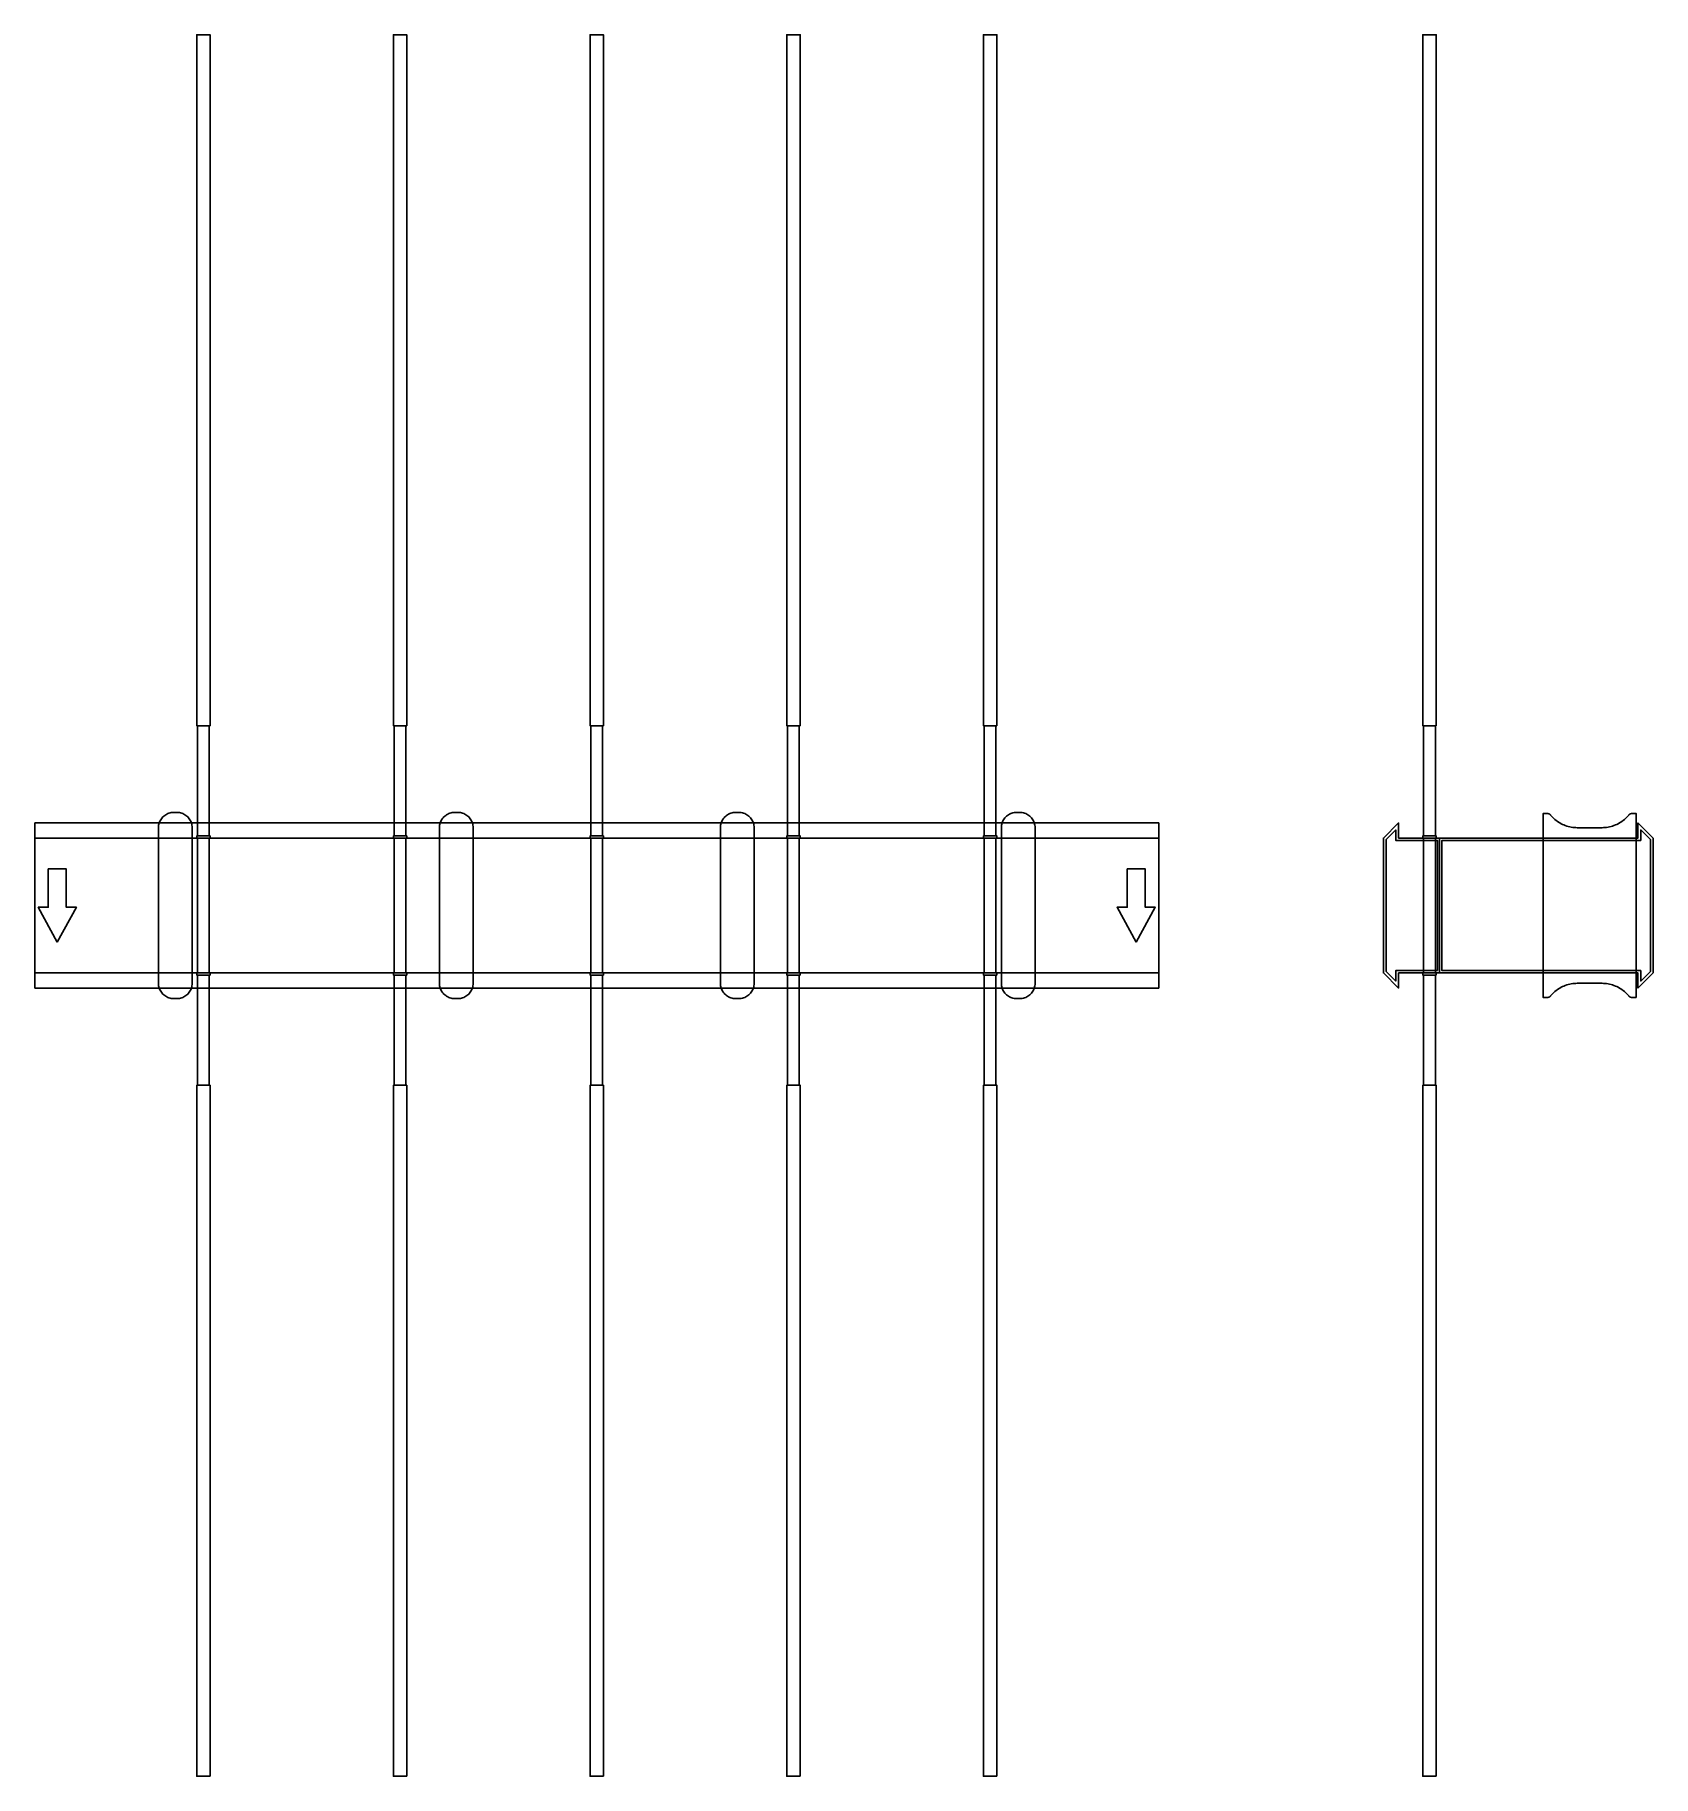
# Model space of a CAD drawing. Extents: x 0 to 1440, y -775 to 775.
import ezdxf

# ---------------------------------------------------------------- set-up
doc = ezdxf.new("R2010")
doc.units = 0
doc.layers.add('Halfen', color=7, linetype='CONTINUOUS')

msp = doc.modelspace()

# ---------------------------------------------------------------- linework, layer by layer
at = {"layer": 'Halfen', "color": 7}
for points in [[(156, 160), (156, 775), (144, 775), (144, 160)], [(331, 160), (331, 775), (319, 775), (319, 160)], [(506, 160), (506, 775), (494, 775), (494, 160)], [(681, 160), (681, 775), (669, 775), (669, 160)], [(856, 160), (856, 775), (844, 775), (844, 160)], [(1247, 160), (1247, 775), (1235, 775), (1235, 160)], [(155.25, 62), (155.25, 160), (144.75, 160), (144.75, 62)], [(330.25, 62), (330.25, 160), (319.75, 160), (319.75, 62)], [(505.25, 62), (505.25, 160), (494.75, 160), (494.75, 62)], [(680.25, 62), (680.25, 160), (669.75, 160), (669.75, 62)], [(855.25, 62), (855.25, 160), (844.75, 160), (844.75, 62)], [(1246.25, 62), (1246.25, 160), (1235.75, 160), (1235.75, 62)], [(140, -69.3), (140, -56.8), (140, 69.3), (139.958, 70.359), (139.834, 71.412), (139.627, 72.452), (139.339, 73.472), (138.972, 74.466), (138.529, 75.429), (138.011, 76.354), (137.422, 77.235), (136.765, 78.068), (136.046, 78.846), (135.268, 79.565), (134.435, 80.222), (133.554, 80.811), (132.629, 81.329), (131.666, 81.772), (130.672, 82.139), (129.652, 82.427), (128.612, 82.634), (127.559, 82.758), (126.5, 82.8), (123.5, 82.8), (122.441, 82.758), (121.388, 82.634), (120.348, 82.427), (119.328, 82.139), (118.334, 81.772), (117.371, 81.329), (116.446, 80.811), (115.565, 80.222), (114.732, 79.565), (113.954, 78.846), (113.235, 78.068), (112.578, 77.235), (111.989, 76.354), (111.471, 75.429), (111.028, 74.466), (110.661, 73.472), (110.373, 72.452), (110.166, 71.412), (110.042, 70.359), (110, 69.3), (110, -56.8), (110, -69.3), (110.042, -70.359), (110.166, -71.412), (110.373, -72.452), (110.661, -73.472), (111.028, -74.466), (111.471, -75.429), (111.989, -76.354), (112.578, -77.235), (113.235, -78.068), (113.954, -78.846), (114.732, -79.565), (115.565, -80.222), (116.446, -80.811), (117.371, -81.329), (118.334, -81.772), (119.328, -82.139), (120.348, -82.427), (121.388, -82.634), (122.441, -82.758), (123.5, -82.8), (126.5, -82.8), (127.559, -82.758), (128.612, -82.634), (129.652, -82.427), (130.672, -82.139), (131.666, -81.772), (132.629, -81.329), (133.554, -80.811), (134.435, -80.222), (135.268, -79.565), (136.046, -78.846), (136.765, -78.068), (137.422, -77.235), (138.011, -76.354), (138.529, -75.429), (138.972, -74.466), (139.339, -73.472), (139.627, -72.452), (139.834, -71.412), (139.958, -70.359), (140, -69.3)], [(390, -69.3), (390, -56.8), (390, 69.3), (389.958, 70.359), (389.834, 71.412), (389.627, 72.452), (389.339, 73.472), (388.972, 74.466), (388.529, 75.429), (388.011, 76.354), (387.422, 77.235), (386.765, 78.068), (386.046, 78.846), (385.268, 79.565), (384.435, 80.222), (383.554, 80.811), (382.629, 81.329), (381.666, 81.772), (380.672, 82.139), (379.652, 82.427), (378.612, 82.634), (377.559, 82.758), (376.5, 82.8), (373.5, 82.8), (372.441, 82.758), (371.388, 82.634), (370.348, 82.427), (369.328, 82.139), (368.334, 81.772), (367.371, 81.329), (366.446, 80.811), (365.565, 80.222), (364.732, 79.565), (363.954, 78.846), (363.235, 78.068), (362.578, 77.235), (361.989, 76.354), (361.471, 75.429), (361.028, 74.466), (360.661, 73.472), (360.373, 72.452), (360.166, 71.412), (360.042, 70.359), (360, 69.3), (360, -56.8), (360, -69.3), (360.042, -70.359), (360.166, -71.412), (360.373, -72.452), (360.661, -73.472), (361.028, -74.466), (361.471, -75.429), (361.989, -76.354), (362.578, -77.235), (363.235, -78.068), (363.954, -78.846), (364.732, -79.565), (365.565, -80.222), (366.446, -80.811), (367.371, -81.329), (368.334, -81.772), (369.328, -82.139), (370.348, -82.427), (371.388, -82.634), (372.441, -82.758), (373.5, -82.8), (376.5, -82.8), (377.559, -82.758), (378.612, -82.634), (379.652, -82.427), (380.672, -82.139), (381.666, -81.772), (382.629, -81.329), (383.554, -80.811), (384.435, -80.222), (385.268, -79.565), (386.046, -78.846), (386.765, -78.068), (387.422, -77.235), (388.011, -76.354), (388.529, -75.429), (388.972, -74.466), (389.339, -73.472), (389.627, -72.452), (389.834, -71.412), (389.958, -70.359), (390, -69.3)], [(640, -69.3), (640, -56.8), (640, 69.3), (639.958, 70.359), (639.834, 71.412), (639.627, 72.452), (639.339, 73.472), (638.972, 74.466), (638.529, 75.429), (638.011, 76.354), (637.422, 77.235), (636.765, 78.068), (636.046, 78.846), (635.268, 79.565), (634.435, 80.222), (633.554, 80.811), (632.629, 81.329), (631.666, 81.772), (630.672, 82.139), (629.652, 82.427), (628.612, 82.634), (627.559, 82.758), (626.5, 82.8), (623.5, 82.8), (622.441, 82.758), (621.388, 82.634), (620.348, 82.427), (619.328, 82.139), (618.334, 81.772), (617.371, 81.329), (616.446, 80.811), (615.565, 80.222), (614.732, 79.565), (613.954, 78.846), (613.235, 78.068), (612.578, 77.235), (611.989, 76.354), (611.471, 75.429), (611.028, 74.466), (610.661, 73.472), (610.373, 72.452), (610.166, 71.412), (610.042, 70.359), (610, 69.3), (610, -56.8), (610, -69.3), (610.042, -70.359), (610.166, -71.412), (610.373, -72.452), (610.661, -73.472), (611.028, -74.466), (611.471, -75.429), (611.989, -76.354), (612.578, -77.235), (613.235, -78.068), (613.954, -78.846), (614.732, -79.565), (615.565, -80.222), (616.446, -80.811), (617.371, -81.329), (618.334, -81.772), (619.328, -82.139), (620.348, -82.427), (621.388, -82.634), (622.441, -82.758), (623.5, -82.8), (626.5, -82.8), (627.559, -82.758), (628.612, -82.634), (629.652, -82.427), (630.672, -82.139), (631.666, -81.772), (632.629, -81.329), (633.554, -80.811), (634.435, -80.222), (635.268, -79.565), (636.046, -78.846), (636.765, -78.068), (637.422, -77.235), (638.011, -76.354), (638.529, -75.429), (638.972, -74.466), (639.339, -73.472), (639.627, -72.452), (639.834, -71.412), (639.958, -70.359), (640, -69.3)], [(890, -69.3), (890, -56.8), (890, 69.3), (889.958, 70.359), (889.834, 71.412), (889.627, 72.452), (889.339, 73.472), (888.972, 74.466), (888.529, 75.429), (888.011, 76.354), (887.422, 77.235), (886.765, 78.068), (886.046, 78.846), (885.268, 79.565), (884.435, 80.222), (883.554, 80.811), (882.629, 81.329), (881.666, 81.772), (880.672, 82.139), (879.652, 82.427), (878.612, 82.634), (877.559, 82.758), (876.5, 82.8), (873.5, 82.8), (872.441, 82.758), (871.388, 82.634), (870.348, 82.427), (869.328, 82.139), (868.334, 81.772), (867.371, 81.329), (866.446, 80.811), (865.565, 80.222), (864.732, 79.565), (863.954, 78.846), (863.235, 78.068), (862.578, 77.235), (861.989, 76.354), (861.471, 75.429), (861.028, 74.466), (860.661, 73.472), (860.373, 72.452), (860.166, 71.412), (860.042, 70.359), (860, 69.3), (860, -56.8), (860, -69.3), (860.042, -70.359), (860.166, -71.412), (860.373, -72.452), (860.661, -73.472), (861.028, -74.466), (861.471, -75.429), (861.989, -76.354), (862.578, -77.235), (863.235, -78.068), (863.954, -78.846), (864.732, -79.565), (865.565, -80.222), (866.446, -80.811), (867.371, -81.329), (868.334, -81.772), (869.328, -82.139), (870.348, -82.427), (871.388, -82.634), (872.441, -82.758), (873.5, -82.8), (876.5, -82.8), (877.559, -82.758), (878.612, -82.634), (879.652, -82.427), (880.672, -82.139), (881.666, -81.772), (882.629, -81.329), (883.554, -80.811), (884.435, -80.222), (885.268, -79.565), (886.046, -78.846), (886.765, -78.068), (887.422, -77.235), (888.011, -76.354), (888.529, -75.429), (888.972, -74.466), (889.339, -73.472), (889.627, -72.452), (889.834, -71.412), (889.958, -70.359), (890, -69.3)], [(1425, -81.8), (1425, 81.8), (1421, 81.8), (1420.846, 81.797), (1420.691, 81.786), (1420.538, 81.769), (1420.385, 81.746), (1420.234, 81.715), (1420.084, 81.678), (1419.936, 81.634), (1419.789, 81.584), (1419.646, 81.527), (1419.505, 81.464), (1419.366, 81.395), (1419.231, 81.32), (1419.1, 81.239), (1418.972, 81.153), (1418.848, 81.06), (1418.728, 80.963), (1418.613, 80.86), (1418.502, 80.752), (1418.397, 80.639), (1418.296, 80.522), (1417.41, 79.491), (1416.479, 78.5), (1415.505, 77.551), (1414.491, 76.646), (1413.437, 75.787), (1412.347, 74.975), (1411.222, 74.211), (1410.064, 73.499), (1408.876, 72.838), (1407.66, 72.23), (1406.418, 71.676), (1405.153, 71.178), (1403.867, 70.736), (1402.563, 70.351), (1401.243, 70.024), (1399.911, 69.756), (1398.567, 69.547), (1397.216, 69.397), (1395.859, 69.307), (1394.5, 69.277), (1372.5, 69.277), (1371.141, 69.307), (1369.784, 69.397), (1368.433, 69.547), (1367.089, 69.756), (1365.757, 70.024), (1364.437, 70.351), (1363.133, 70.736), (1361.847, 71.178), (1360.582, 71.676), (1359.34, 72.23), (1358.124, 72.838), (1356.936, 73.499), (1355.778, 74.211), (1354.653, 74.975), (1353.563, 75.787), (1352.509, 76.646), (1351.495, 77.551), (1350.521, 78.5), (1349.59, 79.491), (1348.704, 80.522), (1348.603, 80.639), (1348.498, 80.752), (1348.387, 80.86), (1348.272, 80.963), (1348.152, 81.06), (1348.028, 81.153), (1347.9, 81.239), (1347.769, 81.32), (1347.634, 81.395), (1347.495, 81.464), (1347.354, 81.527), (1347.211, 81.584), (1347.064, 81.634), (1346.916, 81.678), (1346.766, 81.715), (1346.615, 81.746), (1346.462, 81.769), (1346.309, 81.786), (1346.154, 81.797), (1346, 81.8), (1342, 81.8), (1342, -81.8), (1346, -81.8), (1346.154, -81.797), (1346.309, -81.786), (1346.462, -81.769), (1346.615, -81.746), (1346.766, -81.715), (1346.916, -81.678), (1347.064, -81.634), (1347.211, -81.584), (1347.354, -81.527), (1347.495, -81.464), (1347.634, -81.395), (1347.769, -81.32), (1347.9, -81.239), (1348.028, -81.153), (1348.152, -81.06), (1348.272, -80.963), (1348.387, -80.86), (1348.498, -80.752), (1348.603, -80.639), (1348.704, -80.522), (1349.59, -79.491), (1350.521, -78.5), (1351.495, -77.551), (1352.509, -76.646), (1353.563, -75.787), (1354.653, -74.975), (1355.778, -74.211), (1356.936, -73.499), (1358.124, -72.838), (1359.34, -72.23), (1360.582, -71.676), (1361.847, -71.178), (1363.133, -70.736), (1364.437, -70.351), (1365.757, -70.024), (1367.089, -69.756), (1368.433, -69.547), (1369.784, -69.397), (1371.141, -69.307), (1372.5, -69.277), (1394.5, -69.277), (1395.859, -69.307), (1397.216, -69.397), (1398.567, -69.547), (1399.911, -69.756), (1401.243, -70.024), (1402.563, -70.351), (1403.867, -70.736), (1405.153, -71.178), (1406.418, -71.676), (1407.66, -72.23), (1408.876, -72.838), (1410.064, -73.499), (1411.222, -74.211), (1412.347, -74.975), (1413.437, -75.787), (1414.491, -76.646), (1415.505, -77.551), (1416.479, -78.5), (1417.41, -79.491), (1418.296, -80.522), (1418.397, -80.639), (1418.502, -80.752), (1418.613, -80.86), (1418.728, -80.963), (1418.848, -81.06), (1418.972, -81.153), (1419.1, -81.239), (1419.231, -81.32), (1419.366, -81.395), (1419.505, -81.464), (1419.646, -81.527), (1419.789, -81.584), (1419.936, -81.634), (1420.084, -81.678), (1420.234, -81.715), (1420.385, -81.746), (1420.538, -81.769), (1420.691, -81.786), (1420.846, -81.797), (1421, -81.8)], [(0, -73.5), (1000, -73.5), (1000, 73.5), (0, 73.5)], [(156, 60), (156, 62), (144, 62), (144, 60)], [(331, 60), (331, 62), (319, 62), (319, 60)], [(506, 60), (506, 62), (494, 62), (494, 60)], [(681, 60), (681, 62), (669, 62), (669, 60)], [(856, 60), (856, 62), (844, 62), (844, 60)], [(1250, -60), (1250, 60), (1213.5, 60), (1213.5, 73.5), (1200, 60), (1200, -60), (1213.5, -73.5), (1213.5, -60)], [(1248, -58), (1248, 58), (1211, 58), (1211, 67.25), (1202.5, 58.75), (1202.5, -58.75), (1211, -67.25), (1211, -58)], [(1247, 60), (1247, 62), (1235, 62), (1235, 60)], [(1440, -60), (1440, 60), (1426.5, 73.5), (1426.5, 60), (1250, 60), (1250, -60), (1426.5, -60), (1426.5, -73.5)], [(1437.5, -58.75), (1437.5, 58.75), (1429, 67.25), (1429, 58), (1252, 58), (1252, -58), (1429, -58), (1429, -67.25)], [(0, -60), (1000, -60), (1000, 60), (0, 60)], [(155.25, -60), (155.25, 60), (144.75, 60), (144.75, -60)], [(330.25, -60), (330.25, 60), (319.75, 60), (319.75, -60)], [(505.25, -60), (505.25, 60), (494.75, 60), (494.75, -60)], [(680.25, -60), (680.25, 60), (669.75, 60), (669.75, -60)], [(855.25, -60), (855.25, 60), (844.75, 60), (844.75, -60)], [(1246.25, -60), (1246.25, 60), (1235.75, 60), (1235.75, -60)], [(20, -32.5), (37, -1.5), (28, -1.5), (28, 32.5), (12, 32.5), (12, -1.5), (3, -1.5)], [(980, -32.5), (997, -1.5), (988, -1.5), (988, 32.5), (972, 32.5), (972, -1.5), (963, -1.5)], [(156, -62), (156, -60), (144, -60), (144, -62)], [(155.25, -160), (155.25, -62), (144.75, -62), (144.75, -160)], [(331, -62), (331, -60), (319, -60), (319, -62)], [(330.25, -160), (330.25, -62), (319.75, -62), (319.75, -160)], [(506, -62), (506, -60), (494, -60), (494, -62)], [(505.25, -160), (505.25, -62), (494.75, -62), (494.75, -160)], [(681, -62), (681, -60), (669, -60), (669, -62)], [(680.25, -160), (680.25, -62), (669.75, -62), (669.75, -160)], [(856, -62), (856, -60), (844, -60), (844, -62)], [(855.25, -160), (855.25, -62), (844.75, -62), (844.75, -160)], [(1247, -62), (1247, -60), (1235, -60), (1235, -62)], [(1246.25, -160), (1246.25, -62), (1235.75, -62), (1235.75, -160)], [(156, -775), (156, -160), (144, -160), (144, -775)], [(331, -775), (331, -160), (319, -160), (319, -775)], [(506, -775), (506, -160), (494, -160), (494, -775)], [(681, -775), (681, -160), (669, -160), (669, -775)], [(856, -775), (856, -160), (844, -160), (844, -775)], [(1247, -775), (1247, -160), (1235, -160), (1235, -775)]]:
    msp.add_lwpolyline(points, close=True, dxfattribs=at)

doc.saveas('drawing.dxf')
